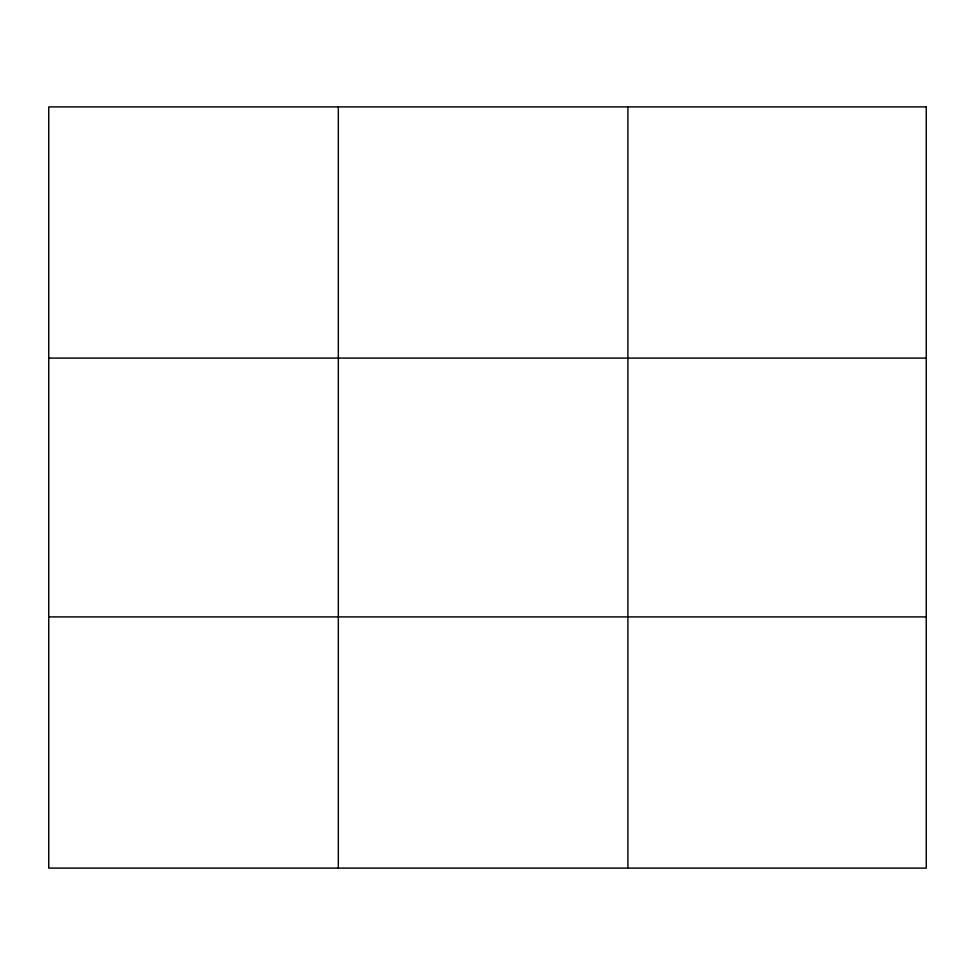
<?xml version="1.0" encoding="UTF-8"?>
<svg xmlns="http://www.w3.org/2000/svg" width="975" height="975" viewBox="0 0 975 975"><rect width="100%" height="100%" fill="white"/><g stroke="black" fill="none" stroke-linecap="round" stroke-linejoin="round"><path stroke-width="1.46" d="M338.325 106.897L338.325 868.103M627.9 106.897L627.9 868.103M48.75 358.093L926.25 358.093M48.75 616.907L926.25 616.907M926.25 106.897L926.25 868.103L48.75 868.103L48.75 106.897L926.25 106.897"/></g></svg>
